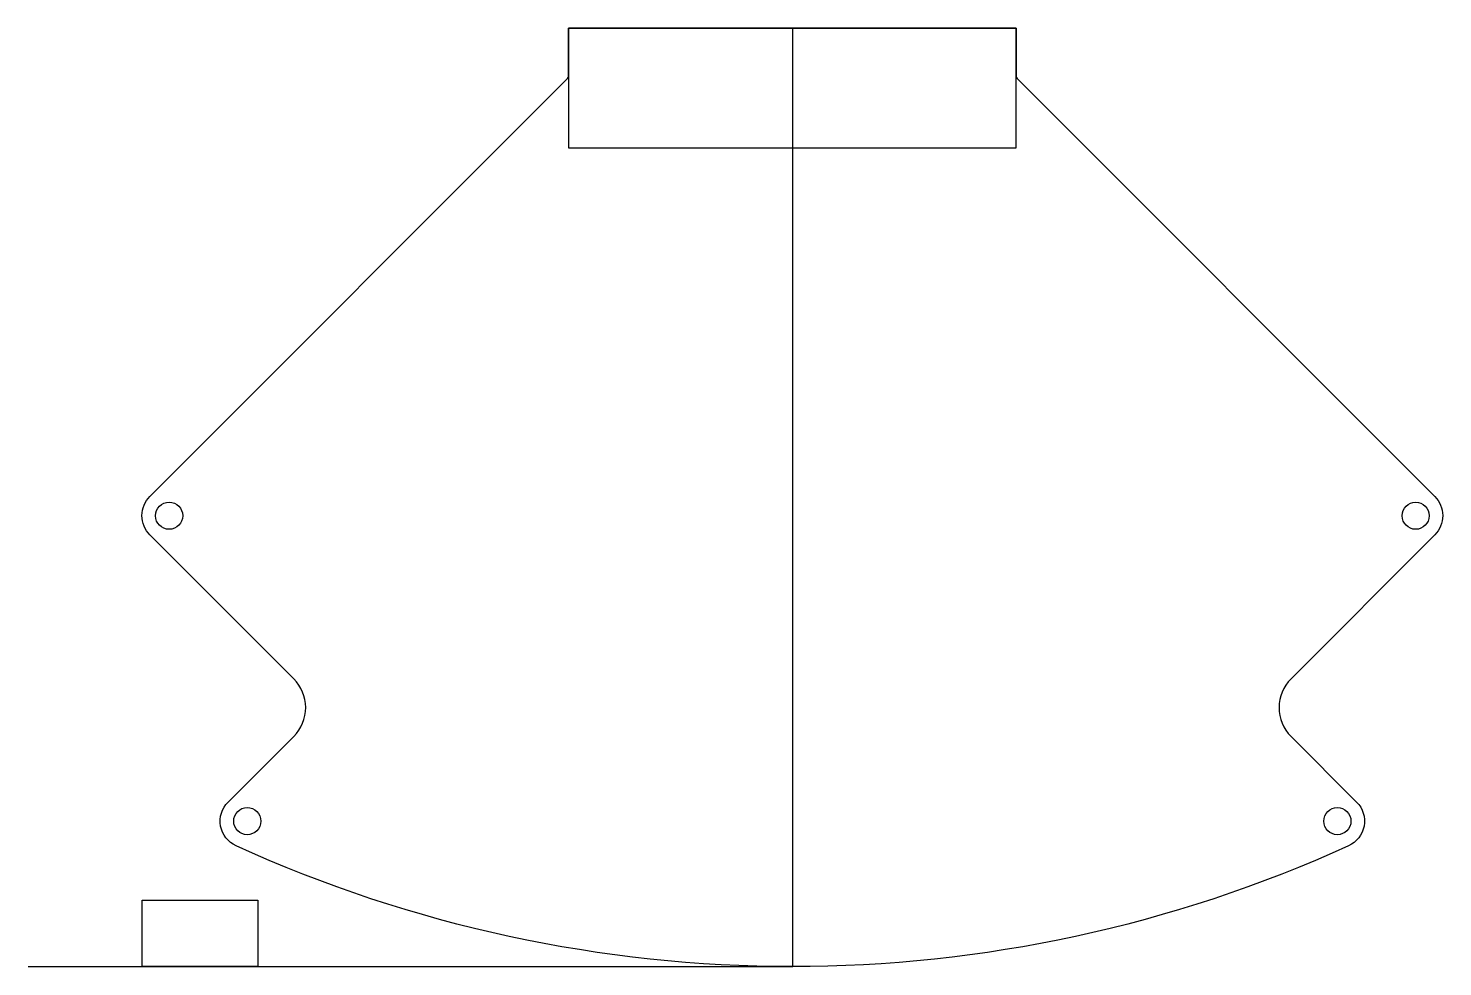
# Model space of a CAD drawing. Header units: inches. Extents: x -8 to 96, y 0 to 69.
import ezdxf

# ---------------------------------------------------------------- set-up
doc = ezdxf.new("R2010")
doc.units = ezdxf.units.IN
doc.header["$MEASUREMENT"] = 0
doc.layers.add('基板', color=4, linetype='Continuous')

msp = doc.modelspace()

# ---------------------------------------------------------------- linework, layer by layer
for p, q in [((47.94, 69.13), (47.94, -0.03)), ((0, 0), (47.94, -0.03)), ((47.94, -0.03), (-8.41, -0.03))]:
    msp.add_line(p, q)
for points in [[(64.45, 60.33), (64.45, 69.13), (31.43, 69.13), (31.43, 60.33)], [(0, 4.89), (8.51, 4.89), (8.51, 0), (0, 0)]]:
    msp.add_lwpolyline(points, close=True)
at = {"layer": '基板'}
msp.add_lwpolyline([(64.45, 69.13), (64.45, 65.6, 0.198912), (64.52, 65.42), (95.31, 34.63, -0.414214), (95.31, 31.8), (84.71, 21.19, 0.414214), (84.71, 16.95), (89.55, 12.11, -0.523448), (88.96, 8.88, -0.216949), (6.91, 8.88, -0.523448), (6.33, 12.11), (11.17, 16.95, 0.414214), (11.17, 21.19), (0.56, 31.8, -0.414214), (0.56, 34.63), (31.35, 65.42, 0.198912), (31.43, 65.6), (31.43, 69.13)], format="xyb", close=True, dxfattribs=at)
for centre in [(1.98, 33.21), (93.9, 33.21), (7.74, 10.7), (88.13, 10.7)]:
    msp.add_circle(centre, 1, dxfattribs=at)

doc.saveas('drawing.dxf')
